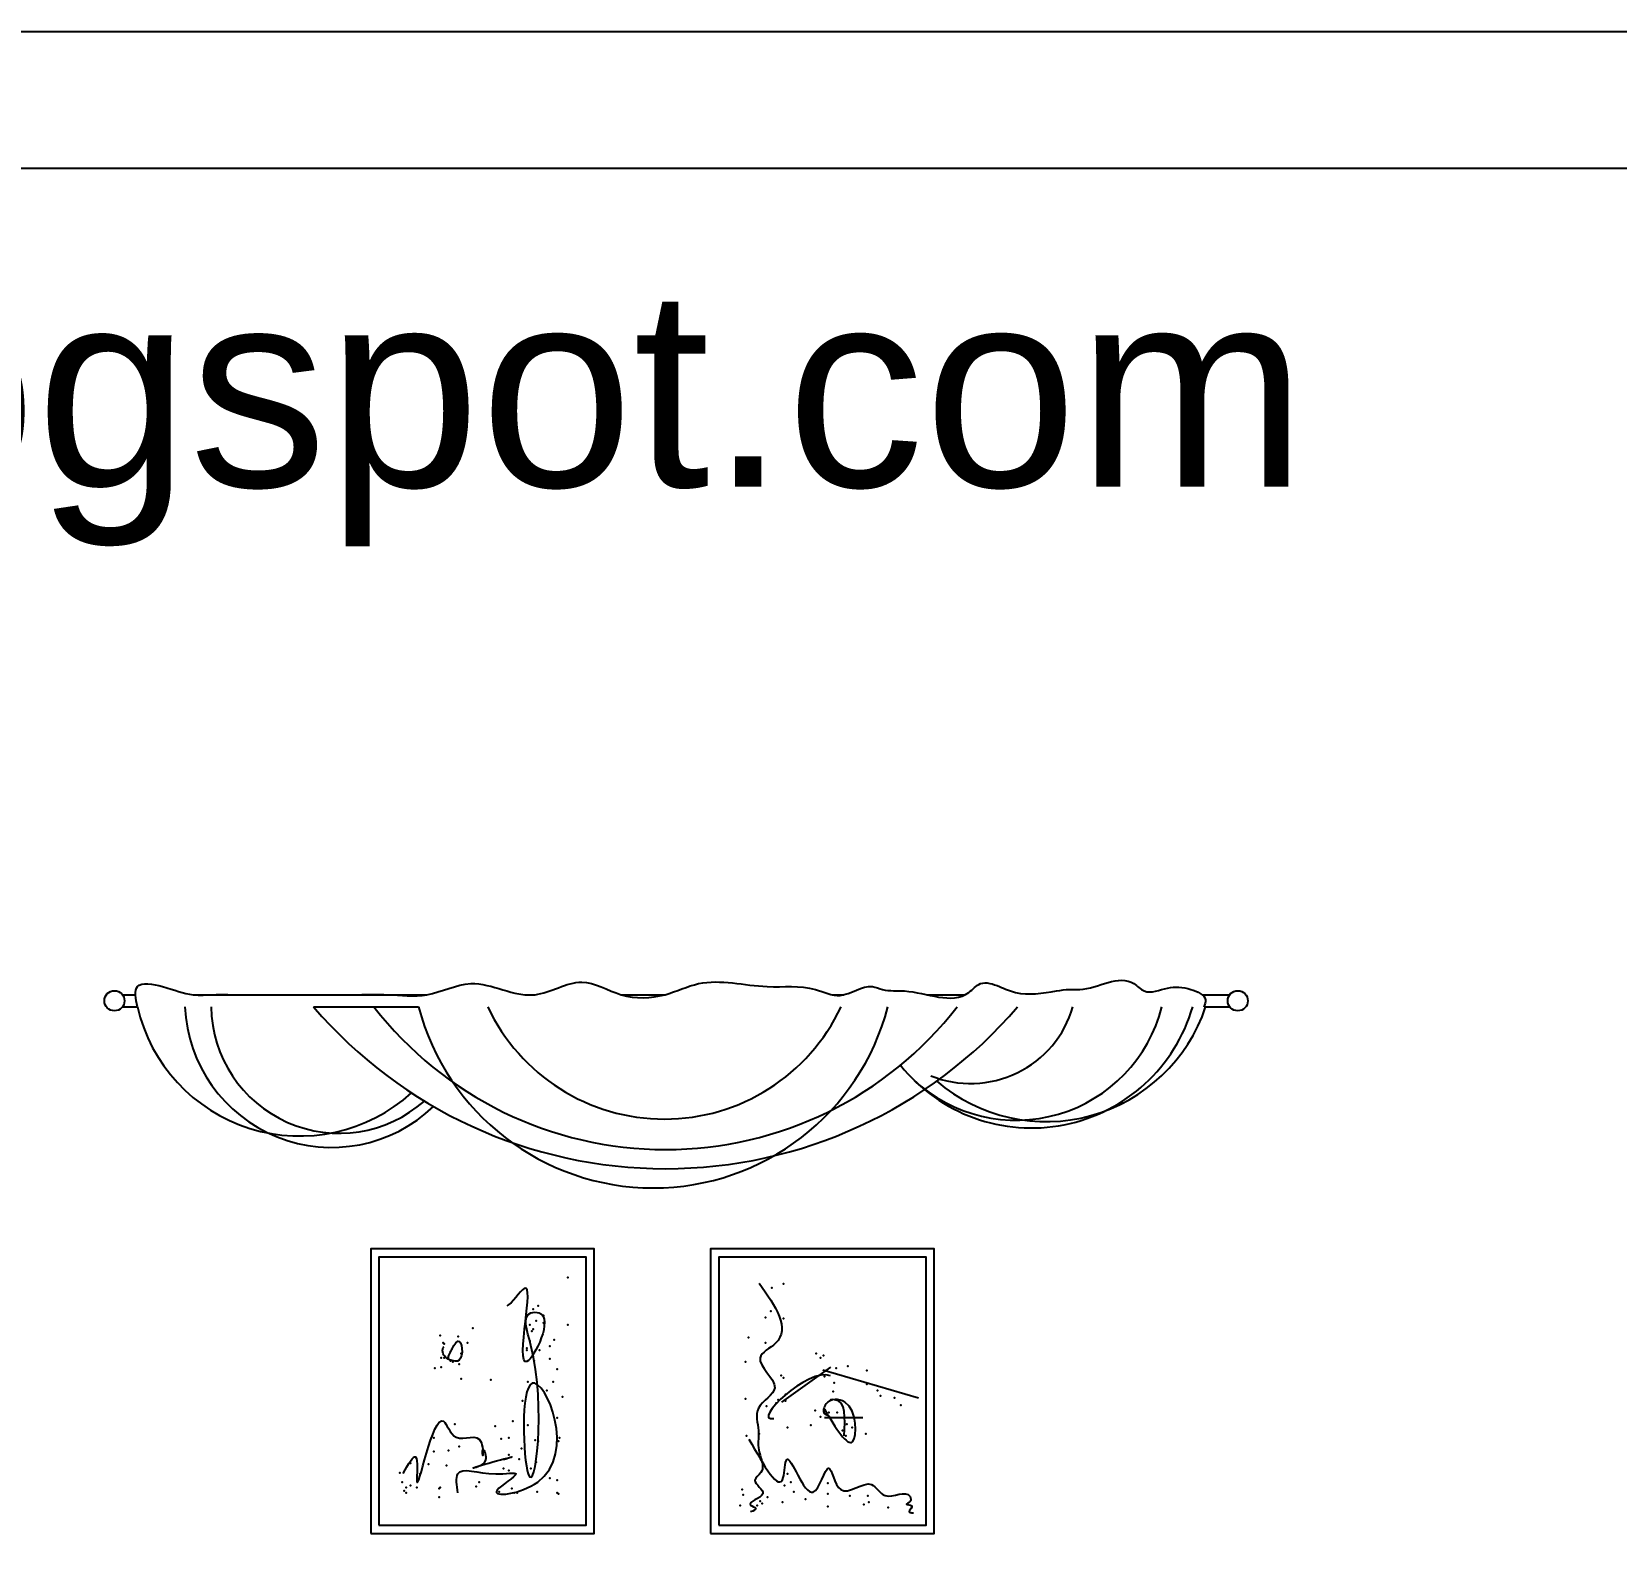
# Model space of a CAD drawing. Header units: inches. Extents: x 15.4 to 57.9, y 9.9 to 34.7.
# Drawn here: x 22.419 to 26.318, y 30.934 to 34.698 of the extents above; entities that cross this region are included whole.
import ezdxf

# ---------------------------------------------------------------- set-up
doc = ezdxf.new("R2010")
doc.units = ezdxf.units.IN
doc.header["$MEASUREMENT"] = 0
doc.layers.add('02', color=2, linetype='Continuous')
doc.layers.add('kadrbm', color=4, linetype='Continuous')
doc.styles.add('bmmm', font='swissel.ttf')

# ---------------------------------------------------------------- blocks, each defined once
blk = doc.blocks.new('kadrbm')
at = {"layer": 'kadrbm', "color": 4}
blk.add_lwpolyline([(0, 0), (0, 24.7972), (21, 24.7972), (21, 0), (0, 0)], close=True, dxfattribs=at)
blk.add_lwpolyline([(20.6631, 0.3257), (20.6631, 24.4603), (0.3369, 24.4603), (0.3369, 0.3257), (20.6631, 0.3257)], dxfattribs=at)
at = {"layer": 'kadrbm', "color": 211, "true_color": 0xf674fb, "style": 'bmmm'}
blk.add_text('www.cad-libraries.blogspot.com', height=0.485134, dxfattribs=at).set_placement((0.5726, 23.6772))

msp = doc.modelspace()

# ---------------------------------------------------------------- linework, layer by layer
at = {"layer": '02'}
for p, q in [((22.6421, 32.3279), (22.6743, 32.3279)), ((22.8162, 32.3279), (23.3913, 32.3279)), ((23.6322, 32.3279), (23.6573, 32.3279)), ((23.8694, 32.3279), (23.9772, 32.3279)), ((24.3887, 32.3279), (24.4178, 32.3279)), ((24.6214, 32.3279), (24.7159, 32.3279)), ((25.2992, 32.3279), (25.3669, 32.3279)), ((22.6421, 32.2979), (22.6789, 32.2979)), ((23.1123, 32.2979), (23.3708, 32.2979)), ((25.3036, 32.2979), (25.3669, 32.2979)), ((24.3842, 31.4114), (24.264, 31.325)), ((24.3652, 31.4051), (24.6014, 31.3355))]:
    msp.add_line(p, q, dxfattribs=at)
for points in [[(23.253, 31.0024), (23.803, 31.0024), (23.803, 31.7024), (23.253, 31.7024)], [(23.273, 31.0224), (23.783, 31.0224), (23.783, 31.6824), (23.273, 31.6824)], [(24.0895, 31.0024), (24.6395, 31.0024), (24.6395, 31.7024), (24.0895, 31.7024)], [(24.1095, 31.0224), (24.6195, 31.0224), (24.6195, 31.6824), (24.1095, 31.6824)]]:
    msp.add_lwpolyline(points, close=True, dxfattribs=at)
for centre in [(22.6223, 32.3129), (25.3867, 32.3129)]:
    msp.add_circle(centre, 0.0248, dxfattribs=at)
for centre, radius, start, end in [((23.0781, 32.3898), 0.4097, 192.9694, 312.197), ((23.1571, 32.3137), 0.3616, 182.5078, 313.8427), ((23.1757, 32.3023), 0.3154, 180.8029, 311.5607), ((23.9786, 33.0416), 1.1418, 220.6459, 319.3541), ((23.9786, 32.8558), 0.9091, 217.8544, 322.1456), ((23.9483, 32.4495), 0.5971, 194.704, 345.296), ((23.9758, 32.5018), 0.48, 205.1352, 334.8648), ((24.8789, 32.4132), 0.4133, 218.8005, 343.7973), ((24.8415, 32.3892), 0.3701, 226.912, 345.7161), ((24.7295, 32.3716), 0.2622, 247.9262, 343.6807), ((24.9153, 32.4293), 0.4138, 229.3901, 341.4863)]:
    msp.add_arc(centre, radius, start, end, dxfattribs=at)
for points in [[(22.6789, 32.2979), (22.6789, 32.3479), (22.7408, 32.3479), (22.8162, 32.3279), (22.8666, 32.3279), (22.9133, 32.3279), (22.9708, 32.3279), (23.0535, 32.3279), (23.1253, 32.3279), (23.2224, 32.3279), (23.2943, 32.3279), (23.3913, 32.3279), (23.4992, 32.3551), (23.6573, 32.3279), (23.7723, 32.3587), (23.8694, 32.3279), (23.9772, 32.3279), (24.0599, 32.3551), (24.2288, 32.3479), (24.3474, 32.3407), (24.4085, 32.3263), (24.4876, 32.3479), (24.5128, 32.3407), (24.5667, 32.3371), (24.7248, 32.3335), (24.7536, 32.3551), (24.8003, 32.3479), (24.8398, 32.3335), (24.9405, 32.3371), (24.9728, 32.3407), (24.998, 32.3407), (25.131, 32.3551), (25.1562, 32.3371), (25.2137, 32.3443), (25.2712, 32.3407), (25.3071, 32.3156), (25.3035, 32.2976)], [(24.2091, 31.6179), (24.2492, 31.4704), (24.2112, 31.4346), (24.2471, 31.3608), (24.207, 31.3102), (24.207, 31.2554), (24.207, 31.2344), (24.207, 31.2133), (24.2133, 31.188), (24.2133, 31.1522), (24.1986, 31.1332), (24.2176, 31.0995), (24.188, 31.0721), (24.2007, 31.0637), (24.188, 31.0552)], [(24.3694, 31.3081), (24.439, 31.228), (24.42, 31.325), (24.3736, 31.3208), (24.3694, 31.2976), (24.3778, 31.2934)], [(24.4179, 31.2428), (24.3947, 31.3313), (24.3863, 31.3313)], [(23.3327, 31.1499), (23.3634, 31.1906), (23.3668, 31.1306), (23.432, 31.2783), (23.4633, 31.239), (23.5253, 31.2252), (23.5286, 31.1952), (23.5286, 31.2085), (23.536, 31.1865), (23.506, 31.1632), (23.5994, 31.1899), (23.5794, 31.1832)], [(24.3694, 31.2871), (24.4643, 31.2871)], [(24.1838, 31.2344), (24.2682, 31.1395), (24.2766, 31.1838), (24.342, 31.1037), (24.3799, 31.1627), (24.4095, 31.11), (24.4854, 31.1227), (24.5191, 31.0953), (24.5803, 31.0932), (24.5803, 31.0805), (24.5718, 31.0742), (24.5845, 31.07), (24.5782, 31.0552), (24.5887, 31.0531)]]:
    msp.add_spline(points, degree=3, dxfattribs=at)
msp.add_open_spline([(23.4672, 31.1019), (23.4648, 31.1205), (23.4575, 31.1765), (23.5364, 31.1387), (23.6422, 31.1601), (23.5073, 31.0835), (23.7948, 31.1221), (23.6117, 31.5516), (23.6391, 30.9397), (23.6922, 31.3683), (23.6203, 31.546), (23.7119, 31.5482), (23.6161, 31.3535), (23.6318, 31.5125), (23.6485, 31.6447), (23.601, 31.5667), (23.5878, 31.5624)], degree=3, knots=[0, 0, 0, 0, 46.632666, 139.961885, 189.959772, 251.403073, 353.376451, 596.89772, 820.292072, 1136.798055, 1216.739738, 1236.738674, 1360.346738, 1460.329362, 1540.3405, 1596.964201, 1596.964201, 1596.964201, 1596.964201], dxfattribs=at)
for points, start_tangent, end_tangent in [([(23.4439, 31.435), (23.4672, 31.475), (23.4705, 31.4283), (23.4505, 31.4283), (23.4305, 31.4483), (23.4339, 31.4616)], (-0.414036, -0.910261), (0.96481, 0.262948)), ([(24.3842, 31.3903), (24.245, 31.2849)], (-0.923171, 0.384391), (0.989045, 0.147613))]:
    msp.add_spline(points, degree=3, dxfattribs=dict(at, start_tangent=start_tangent, end_tangent=end_tangent))
for p in [(23.7382, 31.6322), (24.24, 31.6062), (24.2686, 31.6166), (23.6524, 31.5542), (23.6654, 31.562), (24.2374, 31.549), (23.6446, 31.5153), (23.6602, 31.5257), (23.6784, 31.5386), (23.6784, 31.5205), (23.7382, 31.5153), (24.2244, 31.5335), (24.2686, 31.5309), (23.4237, 31.4893), (23.4315, 31.4711), (23.4679, 31.4867), (23.4913, 31.4711), (23.5043, 31.5075), (23.6316, 31.5075), (23.6446, 31.4763), (23.6498, 31.4997), (23.6524, 31.5049), (23.7044, 31.4789), (24.1828, 31.4841), (24.2244, 31.4711), (23.4263, 31.4347), (23.4341, 31.4685), (23.4341, 31.4347), (23.4497, 31.4503), (23.4523, 31.4555), (23.4757, 31.4451), (23.6368, 31.4581), (23.6368, 31.4529), (23.668, 31.4529), (23.694, 31.4633), (23.694, 31.4321), (24.3492, 31.4451), (24.3596, 31.4347), (24.3674, 31.4399), (23.4107, 31.4087), (23.4263, 31.4113), (23.4497, 31.4269), (23.4549, 31.4243), (23.4705, 31.4191), (23.655, 31.4269), (23.7122, 31.4061), (24.175, 31.4243), (24.3986, 31.4087), (24.4272, 31.4139), (24.474, 31.4035), (23.4757, 31.3828), (23.5485, 31.3802), (23.6394, 31.375), (23.6862, 31.3542), (23.7018, 31.375), (24.2634, 31.3906), (24.2686, 31.3854), (24.37, 31.388), (24.3934, 31.3724), (24.474, 31.3698), (24.5, 31.3542), (23.6264, 31.3282), (23.7252, 31.3386), (24.175, 31.3334), (24.227, 31.3152), (24.2504, 31.323), (24.2556, 31.3308), (24.2738, 31.3438), (24.2738, 31.3282), (24.3856, 31.3308), (24.3908, 31.3516), (24.5078, 31.3412), (24.5416, 31.336), (24.5572, 31.3178), (23.603, 31.2788), (23.7122, 31.2866), (24.3466, 31.3048), (24.3596, 31.2892), (24.3804, 31.2996), (24.4012, 31.2996), (23.4081, 31.2373), (23.4601, 31.271), (23.5589, 31.2659), (23.5926, 31.2373), (23.6394, 31.2684), (23.7174, 31.2373), (24.1776, 31.2425), (24.2088, 31.2477), (24.279, 31.2633), (24.3362, 31.2684), (24.4142, 31.2555), (24.422, 31.2425), (24.4246, 31.271), (24.4376, 31.2633), (24.4714, 31.2477), (23.4081, 31.2035), (23.4445, 31.2061), (23.4705, 31.2165), (23.5277, 31.1983), (23.5744, 31.2347), (23.6238, 31.2113), (23.6576, 31.2321), (23.6654, 31.2295), (23.7148, 31.2295), (23.3509, 31.1749), (23.3951, 31.1723), (23.4393, 31.1697), (23.5796, 31.1619), (23.5926, 31.1957), (23.6186, 31.1853), (23.6472, 31.1619), (23.6602, 31.1775), (23.3249, 31.1515), (23.3301, 31.1282), (23.3509, 31.1204), (23.3743, 31.1489), (23.5199, 31.1282), (23.5926, 31.1567), (23.694, 31.1385), (23.7122, 31.1333), (24.2712, 31.1204), (24.279, 31.1489), (24.2868, 31.1282), (24.3778, 31.1256), (23.3353, 31.1074), (23.3405, 31.1152), (23.3405, 31.1022), (23.3665, 31.1152), (23.4211, 31.1126), (23.4211, 31.0918), (23.4237, 31.1152), (23.5121, 31.1178), (23.5692, 31.1048), (23.6004, 31.1126), (23.6056, 31.1022), (23.6134, 31.1022), (23.6628, 31.1048), (23.7122, 31.1022), (23.7148, 31.0996), (24.1672, 31.11), (24.1698, 31.097), (24.2114, 31.0814), (24.2296, 31.0918), (24.2946, 31.1048), (24.3232, 31.0866), (24.3778, 31.0996), (24.4324, 31.0944), (24.4766, 31.0944), (24.162, 31.071), (24.2036, 31.071), (24.2166, 31.0762), (24.266, 31.0788), (24.3778, 31.0684), (24.4662, 31.0736), (24.4792, 31.0788), (24.526, 31.0658)]:
    msp.add_point(p, dxfattribs=at)

# ---------------------------------------------------------------- block references
at = {"layer": 'kadrbm'}
msp.add_blockref('kadrbm', (15.4175, 9.9004), dxfattribs=at)

doc.saveas('drawing.dxf')
